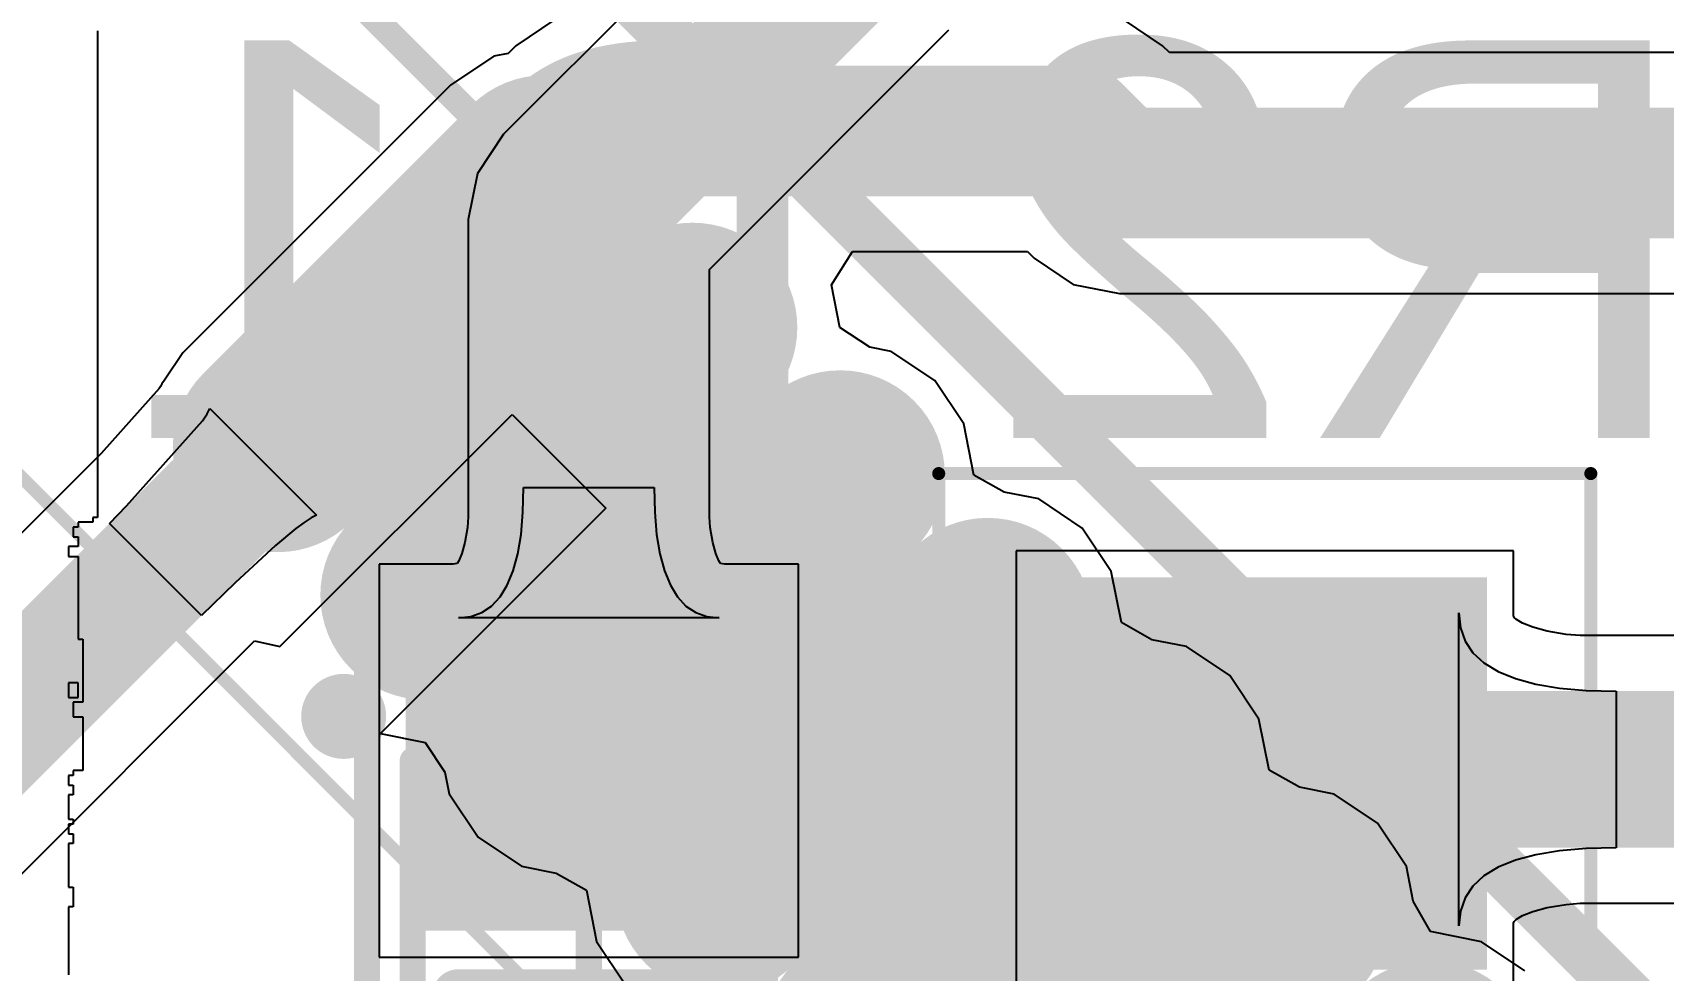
# Model space of a CAD drawing. Header units: millimetres. Extents: x 0 to 168, y 0 to 109.
# Drawn here: x 85.57 to 91.83, y 66.16 to 69.75 of the extents above; entities that cross this region are included whole.
import ezdxf

# ---------------------------------------------------------------- set-up
doc = ezdxf.new("R2010")
doc.units = ezdxf.units.MM
for name, color, linetype in [('BottomLayer', 5, 'Continuous'), ('BottomOverlay', 54, 'Continuous'), ('BottomPaste', 16, 'Continuous'), ('BottomSolder', 6, 'Continuous'), ('Mechanical13', 56, 'Continuous'), ('Mechanical15', 56, 'Continuous'), ('TopLayer', 1, 'Continuous'), ('TopOverlay', 2, 'Continuous'), ('TopPaste', 8, 'Continuous'), ('TopSolder', 216, 'Continuous')]:
    doc.layers.add(name, color=color, linetype=linetype)
doc.styles.add('Arial', font='arial.ttf', dxfattribs={"height": 0.2})

# ---------------------------------------------------------------- blocks, each defined once
blk = doc.blocks.new('RES0805_B_13')
at = {"layer": 'BottomLayer'}
for points in [[(-0.35, 0.75), (-0.35, -0.75), (-1.65, -0.75), (-1.65, 0.75)], [(1.65, 0.75), (1.65, -0.75), (0.35, -0.75), (0.35, 0.75)]]:
    blk.add_hatch(color=5, dxfattribs=at).paths.add_polyline_path(points)
at = {"layer": 'BottomPaste'}
for points in [[(-0.35, 0.75), (-0.35, -0.75), (-1.65, -0.75), (-1.65, 0.75)], [(1.65, 0.75), (1.65, -0.75), (0.35, -0.75), (0.35, 0.75)]]:
    blk.add_hatch(color=16, dxfattribs=at).paths.add_polyline_path(points)
at = {"layer": 'BottomSolder'}
for points in [[(-0.2484, 0.8516), (-0.2484, -0.8516), (-1.7516, -0.8516), (-1.7516, 0.8516)], [(1.7516, 0.8516), (1.7516, -0.8516), (0.2484, -0.8516), (0.2484, 0.8516)]]:
    blk.add_hatch(color=6, dxfattribs=at).paths.add_polyline_path(points)
at = {"layer": 'Mechanical13', "const_width": 0.1}
for points in [[(-1.1, -0.7), (-1.1, 0.7)], [(1.1, 0.7), (-1.1, 0.7)], [(1.1, -0.7), (1.1, 0.7)], [(1.1, -0.7), (-1.1, -0.7)]]:
    blk.add_lwpolyline(points, dxfattribs=at)
at = {"layer": 'Mechanical13', "const_width": 0.05}
for points in [[(-1.125, 0.7, 1), (-1.075, 0.7, 1)], [(-1.125, 0.7, 1), (-1.075, 0.7, 1)], [(1.075, 0.7, 1), (1.125, 0.7, 1)], [(1.075, 0.7, 1), (1.125, 0.7, 1)], [(-1.125, -0.7, 1), (-1.075, -0.7, 1)], [(-1.125, -0.7, 1), (-1.075, -0.7, 1)], [(1.075, -0.7, 1), (1.125, -0.7, 1)], [(1.075, -0.7, 1), (1.125, -0.7, 1)]]:
    blk.add_lwpolyline(points, format="xyb", close=True, dxfattribs=at)
at = {"layer": 'Mechanical15'}
for points, const_width in [([(-2.15, -1.25), (-2.15, 1.25)], 0.05), ([(2.15, 1.25), (-2.15, 1.25)], 0.05), ([(2.15, -1.25), (2.15, 1.25)], 0.05), ([(0, -0.5), (0, 0.5)], 0.1), ([(0.5, 0), (-0.5, 0)], 0.1), ([(2.15, -1.25), (-2.15, -1.25)], 0.05)]:
    blk.add_lwpolyline(points, dxfattribs=dict(at, const_width=const_width))
for points, const_width in [([(-2.1625, 1.25, 1), (-2.1375, 1.25, 1)], 0.025), ([(-2.1625, 1.25, 1), (-2.1375, 1.25, 1)], 0.025), ([(2.1375, 1.25, 1), (2.1625, 1.25, 1)], 0.025), ([(2.1375, 1.25, 1), (2.1625, 1.25, 1)], 0.025), ([(-0.025, 0.5, 1), (0.025, 0.5, 1)], 0.05), ([(-0.525, 0, 1), (-0.475, 0, 1)], 0.05), ([(0.475, 0, 1), (0.525, 0, 1)], 0.05), ([(-0.025, -0.5, 1), (0.025, -0.5, 1)], 0.05), ([(-2.1625, -1.25, 1), (-2.1375, -1.25, 1)], 0.025), ([(-2.1625, -1.25, 1), (-2.1375, -1.25, 1)], 0.025), ([(2.1375, -1.25, 1), (2.1625, -1.25, 1)], 0.025), ([(2.1375, -1.25, 1), (2.1625, -1.25, 1)], 0.025)]:
    blk.add_lwpolyline(points, format="xyb", close=True, dxfattribs=dict(at, const_width=const_width))
blk = doc.blocks.new('LED0805_B_14')
at = {"layer": 'BottomLayer'}
for points in [[(-0.6, 1.6), (0.6, 1.6), (0.6, 0.5), (-0.6, 0.5)], [(-0.6, -0.5), (0.6, -0.5), (0.6, -1.6), (-0.6, -1.6)]]:
    blk.add_hatch(color=5, dxfattribs=at).paths.add_polyline_path(points)
at = {"layer": 'BottomPaste'}
for points in [[(-0.6, 1.6), (0.6, 1.6), (0.6, 0.5), (-0.6, 0.5)], [(-0.6, -0.5), (0.6, -0.5), (0.6, -1.6), (-0.6, -1.6)]]:
    blk.add_hatch(color=16, dxfattribs=at).paths.add_polyline_path(points)
at = {"layer": 'BottomSolder'}
for points in [[(-0.7016, 1.7016), (0.7016, 1.7016), (0.7016, 0.3984), (-0.7016, 0.3984)], [(-0.7016, -0.3984), (0.7016, -0.3984), (0.7016, -1.7016), (-0.7016, -1.7016)]]:
    blk.add_hatch(color=6, dxfattribs=at).paths.add_polyline_path(points)
at = {"layer": 'BottomOverlay', "const_width": 0.2}
for points in [[(-0.5, 0.15), (-0.5, -0.15)], [(0.5, 0.15), (0.5, -0.15)], [(0.5, -0.15), (-0.5, -0.15)]]:
    blk.add_lwpolyline(points, dxfattribs=at)
at = {"layer": 'BottomOverlay'}
for points, const_width in [([(-0.55, 0.15, 1), (-0.45, 0.15, 1)], 0.1), ([(0.45, 0.15, 1), (0.55, 0.15, 1)], 0.1), ([(-0.55, -0.15, 1), (-0.45, -0.15, 1)], 0.1), ([(-0.55, -0.15, 1), (-0.45, -0.15, 1)], 0.1), ([(0.45, -0.15, 1), (0.55, -0.15, 1)], 0.1), ([(0.45, -0.15, 1), (0.55, -0.15, 1)], 0.1), ([(0.9757, -1.2192, 1), (0.9039, -1.2192, 1)], 0.254), ([(0.8404, -1.2192, 1), (0.9674, -1.2192, 1)], 0.127), ([(0.9122, -1.2192, 1), (1.0392, -1.2192, 1)], 0.127)]:
    blk.add_lwpolyline(points, format="xyb", close=True, dxfattribs=dict(at, const_width=const_width))
at = {"layer": 'Mechanical13', "const_width": 0.1}
for points in [[(0.675, 1.05), (-0.675, 1.05)], [(-0.675, 1.05), (-0.675, -1.05)], [(0.675, 1.05), (0.675, -1.05)], [(0.675, -1.05), (-0.675, -1.05)]]:
    blk.add_lwpolyline(points, dxfattribs=at)
at = {"layer": 'Mechanical13', "const_width": 0.05}
for points in [[(-0.7, 1.05, 1), (-0.65, 1.05, 1)], [(-0.7, 1.05, 1), (-0.65, 1.05, 1)], [(0.65, 1.05, 1), (0.7, 1.05, 1)], [(0.65, 1.05, 1), (0.7, 1.05, 1)], [(-0.7, -1.05, 1), (-0.65, -1.05, 1)], [(-0.7, -1.05, 1), (-0.65, -1.05, 1)], [(0.65, -1.05, 1), (0.7, -1.05, 1)], [(0.65, -1.05, 1), (0.7, -1.05, 1)]]:
    blk.add_lwpolyline(points, format="xyb", close=True, dxfattribs=at)
at = {"layer": 'Mechanical15', "const_width": 0.1}
for points in [[(0.85, 1.725), (-0.85, 1.725)], [(-0.85, 1.725), (-0.85, -1.725)], [(0.85, 1.725), (0.85, -1.725)], [(0, 0.5), (0, -0.5)], [(0.5, 0), (-0.5, 0)], [(0.85, -1.725), (-0.85, -1.725)]]:
    blk.add_lwpolyline(points, dxfattribs=at)
at = {"layer": 'Mechanical15', "const_width": 0.05}
for points in [[(-0.875, 1.725, 1), (-0.825, 1.725, 1)], [(-0.875, 1.725, 1), (-0.825, 1.725, 1)], [(0.825, 1.725, 1), (0.875, 1.725, 1)], [(0.825, 1.725, 1), (0.875, 1.725, 1)], [(-0.025, 0.5, 1), (0.025, 0.5, 1)], [(-0.525, 0, 1), (-0.475, 0, 1)], [(0.475, 0, 1), (0.525, 0, 1)], [(-0.025, -0.5, 1), (0.025, -0.5, 1)], [(-0.875, -1.725, 1), (-0.825, -1.725, 1)], [(-0.875, -1.725, 1), (-0.825, -1.725, 1)], [(0.825, -1.725, 1), (0.875, -1.725, 1)], [(0.825, -1.725, 1), (0.875, -1.725, 1)]]:
    blk.add_lwpolyline(points, format="xyb", close=True, dxfattribs=at)
blk = doc.blocks.new('44ML_M_51')
at = {"layer": 'TopLayer'}
h = blk.add_hatch(color=1, dxfattribs=at)
edge = h.paths.add_edge_path()
edge.add_arc((0, 4.975), 0.3, 180, 360)
edge.add_line((0.3, 4.975), (0.3, 6.425))
edge.add_arc((0, 6.425), 0.3, 0, 180)
edge.add_line((-0.3, 6.425), (-0.3, 4.975))
h = blk.add_hatch(color=1, dxfattribs=at)
edge = h.paths.add_edge_path()
edge.add_arc((0.8, 4.975), 0.3, 180, 360)
edge.add_line((1.1, 4.975), (1.1, 6.425))
edge.add_arc((0.8, 6.425), 0.3, 0, 180)
edge.add_line((0.5, 6.425), (0.5, 4.975))
h = blk.add_hatch(color=1, dxfattribs=at)
edge = h.paths.add_edge_path()
edge.add_arc((1.6, 4.975), 0.3, 180, 360)
edge.add_line((1.9, 4.975), (1.9, 6.425))
edge.add_arc((1.6, 6.425), 0.3, 0, 180)
edge.add_line((1.3, 6.425), (1.3, 4.975))
h = blk.add_hatch(color=1, dxfattribs=at)
edge = h.paths.add_edge_path()
edge.add_arc((2.4, 4.975), 0.3, 180, 360)
edge.add_line((2.7, 4.975), (2.7, 6.425))
edge.add_arc((2.4, 6.425), 0.3, 0, 180)
edge.add_line((2.1, 6.425), (2.1, 4.975))
h = blk.add_hatch(color=1, dxfattribs=at)
edge = h.paths.add_edge_path()
edge.add_arc((3.2, 4.975), 0.3, 180, 360)
edge.add_line((3.5, 4.975), (3.5, 6.425))
edge.add_arc((3.2, 6.425), 0.3, 0, 180)
edge.add_line((2.9, 6.425), (2.9, 4.975))
h = blk.add_hatch(color=1, dxfattribs=at)
edge = h.paths.add_edge_path()
edge.add_arc((4, 4.975), 0.3, 180, 360)
edge.add_line((4.3, 4.975), (4.3, 6.425))
edge.add_arc((4, 6.425), 0.3, 0, 180)
edge.add_line((3.7, 6.425), (3.7, 4.975))
at = {"layer": 'TopPaste'}
h = blk.add_hatch(color=8, dxfattribs=at)
edge = h.paths.add_edge_path()
edge.add_arc((0, 4.975), 0.3, 180, 360)
edge.add_line((0.3, 4.975), (0.3, 6.425))
edge.add_arc((0, 6.425), 0.3, 0, 180)
edge.add_line((-0.3, 6.425), (-0.3, 4.975))
h = blk.add_hatch(color=8, dxfattribs=at)
edge = h.paths.add_edge_path()
edge.add_arc((0.8, 4.975), 0.3, 180, 360)
edge.add_line((1.1, 4.975), (1.1, 6.425))
edge.add_arc((0.8, 6.425), 0.3, 0, 180)
edge.add_line((0.5, 6.425), (0.5, 4.975))
h = blk.add_hatch(color=8, dxfattribs=at)
edge = h.paths.add_edge_path()
edge.add_arc((1.6, 4.975), 0.3, 180, 360)
edge.add_line((1.9, 4.975), (1.9, 6.425))
edge.add_arc((1.6, 6.425), 0.3, 0, 180)
edge.add_line((1.3, 6.425), (1.3, 4.975))
h = blk.add_hatch(color=8, dxfattribs=at)
edge = h.paths.add_edge_path()
edge.add_arc((2.4, 4.975), 0.3, 180, 360)
edge.add_line((2.7, 4.975), (2.7, 6.425))
edge.add_arc((2.4, 6.425), 0.3, 0, 180)
edge.add_line((2.1, 6.425), (2.1, 4.975))
h = blk.add_hatch(color=8, dxfattribs=at)
edge = h.paths.add_edge_path()
edge.add_arc((3.2, 4.975), 0.3, 180, 360)
edge.add_line((3.5, 4.975), (3.5, 6.425))
edge.add_arc((3.2, 6.425), 0.3, 0, 180)
edge.add_line((2.9, 6.425), (2.9, 4.975))
h = blk.add_hatch(color=8, dxfattribs=at)
edge = h.paths.add_edge_path()
edge.add_arc((4, 4.975), 0.3, 180, 360)
edge.add_line((4.3, 4.975), (4.3, 6.425))
edge.add_arc((4, 6.425), 0.3, 0, 180)
edge.add_line((3.7, 6.425), (3.7, 4.975))
at = {"layer": 'TopSolder'}
h = blk.add_hatch(color=216, dxfattribs=at)
edge = h.paths.add_edge_path()
edge.add_arc((-0.8, 4.975), 0.4016, 180, 360)
edge.add_line((-0.3984, 4.975), (-0.3984, 6.425))
edge.add_arc((-0.8, 6.425), 0.4016, 0, 180)
edge.add_line((-1.2016, 6.425), (-1.2016, 4.975))
h = blk.add_hatch(color=216, dxfattribs=at)
edge = h.paths.add_edge_path()
edge.add_arc((0, 4.975), 0.4016, 180, 360)
edge.add_line((0.4016, 4.975), (0.4016, 6.425))
edge.add_arc((0, 6.425), 0.4016, 0, 180)
edge.add_line((-0.4016, 6.425), (-0.4016, 4.975))
h = blk.add_hatch(color=216, dxfattribs=at)
edge = h.paths.add_edge_path()
edge.add_arc((0.8, 4.975), 0.4016, 180, 360)
edge.add_line((1.2016, 4.975), (1.2016, 6.425))
edge.add_arc((0.8, 6.425), 0.4016, 0, 180)
edge.add_line((0.3984, 6.425), (0.3984, 4.975))
h = blk.add_hatch(color=216, dxfattribs=at)
edge = h.paths.add_edge_path()
edge.add_arc((1.6, 4.975), 0.4016, 180, 360)
edge.add_line((2.0016, 4.975), (2.0016, 6.425))
edge.add_arc((1.6, 6.425), 0.4016, 0, 180)
edge.add_line((1.1984, 6.425), (1.1984, 4.975))
h = blk.add_hatch(color=216, dxfattribs=at)
edge = h.paths.add_edge_path()
edge.add_arc((2.4, 4.975), 0.4016, 180, 360)
edge.add_line((2.8016, 4.975), (2.8016, 6.425))
edge.add_arc((2.4, 6.425), 0.4016, 0, 180)
edge.add_line((1.9984, 6.425), (1.9984, 4.975))
h = blk.add_hatch(color=216, dxfattribs=at)
edge = h.paths.add_edge_path()
edge.add_arc((3.2, 4.975), 0.4016, 180, 360)
edge.add_line((3.6016, 4.975), (3.6016, 6.425))
edge.add_arc((3.2, 6.425), 0.4016, 0, 180)
edge.add_line((2.7984, 6.425), (2.7984, 4.975))
h = blk.add_hatch(color=216, dxfattribs=at)
edge = h.paths.add_edge_path()
edge.add_arc((4, 4.975), 0.4016, 180, 360)
edge.add_line((4.4016, 4.975), (4.4016, 6.425))
edge.add_arc((4, 6.425), 0.4016, 0, 180)
edge.add_line((3.5984, 6.425), (3.5984, 4.975))
at = {"layer": 'Mechanical13', "const_width": 0.1}
blk.add_lwpolyline([(5, 5), (-5, 5)], dxfattribs=at)
at = {"layer": 'Mechanical15', "const_width": 0.05}
blk.add_lwpolyline([(7.2, 7.2), (-7.2, 7.2)], dxfattribs=at)
at = {"layer": 'TopOverlay', "const_width": 0.2}
blk.add_lwpolyline([(4.25, 4.25), (-4.25, 4.25)], dxfattribs=at)

msp = doc.modelspace()

# ---------------------------------------------------------------- linework, layer by layer
at = {"layer": 'BottomLayer'}
for p, q in [((88.4323, 70.4168), (87.379, 69.3635)), ((88.1678, 68.8453), (89.0858, 69.7633)), ((87.379, 69.3635), (87.2788, 69.2135)), ((87.2788, 69.2135), (87.2436, 69.0367)), ((87.2436, 69.0367), (87.2436, 69.0367)), ((87.2436, 69.0367), (87.2436, 67.8969)), ((88.1678, 67.8969), (88.1678, 68.8453)), ((87.4532, 67.915), (87.4557, 68.01)), ((87.4557, 68.01), (87.9557, 68.01)), ((87.9557, 68.01), (87.9582, 67.915)), ((87.2436, 67.8969), (87.24, 67.8561)), ((87.4457, 67.83), (87.4532, 67.915)), ((87.9582, 67.915), (87.9657, 67.83)), ((88.1714, 67.8561), (88.1678, 67.8969)), ((87.24, 67.8561), (87.2305, 67.799)), ((88.1809, 67.799), (88.1714, 67.8561)), ((87.2305, 67.799), (87.219, 67.7564)), ((87.4332, 67.755), (87.4457, 67.83)), ((87.9657, 67.83), (87.9782, 67.755)), ((88.1924, 67.7564), (88.1809, 67.799)), ((87.186, 67.7162), (86.9025, 67.7162)), ((86.9025, 67.7162), (86.9025, 66.2098)), ((87.201, 67.7178), (87.186, 67.7162)), ((87.2078, 67.7288), (87.201, 67.7178)), ((87.219, 67.7564), (87.2078, 67.7288)), ((87.4157, 67.69), (87.4332, 67.755)), ((87.9782, 67.755), (87.9957, 67.69)), ((88.2037, 67.7288), (88.1924, 67.7564)), ((88.2104, 67.7178), (88.2037, 67.7288)), ((88.2255, 67.7162), (88.2104, 67.7178)), ((88.5089, 67.7162), (88.2255, 67.7162)), ((88.5089, 66.2098), (88.5089, 67.7162)), ((91.2502, 67.7662), (89.3438, 67.7662)), ((89.3438, 67.7662), (89.3438, 66.0598)), ((91.2502, 67.5199), (91.2502, 67.7662)), ((87.3932, 67.635), (87.4157, 67.69)), ((87.9957, 67.69), (88.0182, 67.635)), ((87.3332, 67.555), (87.3657, 67.59)), ((87.3657, 67.59), (87.3932, 67.635)), ((88.0182, 67.635), (88.0457, 67.59)), ((88.0457, 67.59), (88.0782, 67.555)), ((87.2532, 67.515), (87.2957, 67.53)), ((87.2957, 67.53), (87.3332, 67.555)), ((88.0782, 67.555), (88.1157, 67.53)), ((88.1157, 67.53), (88.1582, 67.515)), ((91.0409, 66.329), (91.0409, 67.529)), ((91.0409, 67.529), (91.0469, 67.472)), ((87.2057, 67.51), (87.2532, 67.515)), ((88.2057, 67.51), (87.2057, 67.51)), ((88.1582, 67.515), (88.2057, 67.51)), ((91.0469, 67.472), (91.065, 67.421)), ((91.2504, 67.5182), (91.2502, 67.5199)), ((91.2516, 67.5147), (91.2504, 67.5182)), ((91.2537, 67.5116), (91.2516, 67.5147)), ((91.2627, 67.5033), (91.2537, 67.5116)), ((91.2851, 67.4896), (91.2627, 67.5033)), ((91.3241, 67.4738), (91.2851, 67.4896)), ((91.3802, 67.4587), (91.3241, 67.4738)), ((91.4529, 67.4467), (91.3802, 67.4587)), ((91.065, 67.421), (91.0952, 67.376)), ((91.5057, 67.4421), (91.4529, 67.4467)), ((93.9205, 67.4421), (91.5057, 67.4421)), ((91.0952, 67.376), (91.1374, 67.337)), ((91.1374, 67.337), (91.1917, 67.304)), ((91.1917, 67.304), (91.258, 67.277)), ((91.258, 67.277), (91.3364, 67.256)), ((91.3364, 67.256), (91.4269, 67.241)), ((91.4269, 67.241), (91.5294, 67.232)), ((91.5294, 67.232), (91.6439, 67.229)), ((91.6439, 67.229), (91.6439, 66.629)), ((91.3364, 66.602), (91.258, 66.581)), ((91.4269, 66.617), (91.3364, 66.602)), ((91.5294, 66.626), (91.4269, 66.617)), ((91.6439, 66.629), (91.5294, 66.626)), ((91.1374, 66.521), (91.0952, 66.482)), ((91.1917, 66.554), (91.1374, 66.521)), ((91.258, 66.581), (91.1917, 66.554)), ((91.0952, 66.482), (91.065, 66.437)), ((91.065, 66.437), (91.0469, 66.386)), ((91.3241, 66.3842), (91.3802, 66.3993)), ((91.3802, 66.3993), (91.4529, 66.4113)), ((91.4529, 66.4113), (91.5057, 66.4159)), ((91.5057, 66.4159), (93.6778, 66.4159)), ((91.0469, 66.386), (91.0409, 66.329)), ((91.2502, 66.3381), (91.2504, 66.3398)), ((91.2502, 66.0598), (91.2502, 66.3381)), ((91.2504, 66.3398), (91.2516, 66.3433)), ((91.2516, 66.3433), (91.2537, 66.3464)), ((91.2537, 66.3464), (91.2627, 66.3547)), ((91.2627, 66.3547), (91.2851, 66.3684)), ((91.2851, 66.3684), (91.3241, 66.3842)), ((86.9025, 66.2098), (88.5089, 66.2098))]:
    msp.add_line(p, q, dxfattribs=at)
for points, const_width in [([(87.7057, 69.0367), (88.9, 70.231)], 0.5), ([(87.7057, 66.963), (87.7057, 69.0367)], 0.5), ([(90.297, 66.913), (90.313, 66.929)], 0.6), ([(90.313, 66.929), (93.9205, 66.929)], 0.6)]:
    msp.add_lwpolyline(points, dxfattribs=dict(at, const_width=const_width))
for points, const_width in [([(87.5807, 69.0367, 1), (87.8307, 69.0367, 1)], 0.25), ([(87.5807, 69.0367, 1), (87.8307, 69.0367, 1)], 0.25), ([(87.5807, 66.963, 1), (87.8307, 66.963, 1)], 0.25), ([(90.147, 66.913, 1), (90.447, 66.913, 1)], 0.3), ([(90.163, 66.929, 1), (90.463, 66.929, 1)], 0.3), ([(90.163, 66.929, 1), (90.463, 66.929, 1)], 0.3)]:
    msp.add_lwpolyline(points, format="xyb", close=True, dxfattribs=dict(at, const_width=const_width))
at = {"layer": 'BottomOverlay'}
for p, q in [((85.8224, 69.7603), (85.8224, 69.7416)), ((85.8224, 69.7416), (85.8224, 69.723)), ((85.8224, 69.723), (85.8224, 69.7043)), ((85.8224, 69.7043), (85.8224, 69.6857)), ((85.8224, 69.6857), (85.8224, 69.667)), ((85.8224, 69.667), (85.8224, 69.6484)), ((85.8224, 69.6484), (85.8224, 69.6297)), ((85.8224, 69.6297), (85.8224, 69.6111)), ((85.8224, 69.6111), (85.8224, 69.5924)), ((85.8224, 69.5924), (85.8224, 69.5738)), ((85.8224, 69.5738), (85.8224, 69.5551)), ((85.8224, 69.5551), (85.8224, 69.5364)), ((85.8224, 69.5364), (85.8224, 69.5178)), ((85.8224, 69.5178), (85.8224, 69.4991)), ((85.8224, 69.4991), (85.8224, 69.4805)), ((85.8224, 69.4805), (85.8224, 69.4618)), ((85.8224, 69.4618), (85.8224, 69.4432)), ((85.8224, 69.4432), (85.8224, 69.4245)), ((85.8224, 69.4245), (85.8224, 69.4059)), ((85.8224, 69.4059), (85.8224, 69.3872)), ((85.8224, 69.3872), (85.8224, 69.3686)), ((85.8224, 69.3686), (85.8224, 69.3499)), ((85.8224, 69.3499), (85.8224, 69.3313)), ((85.8224, 69.3313), (85.8224, 69.3126)), ((85.8224, 69.3126), (85.8224, 69.2939)), ((85.8224, 69.2939), (85.8224, 69.2753)), ((85.8224, 69.2753), (85.8224, 69.2566)), ((85.8224, 69.2566), (85.8224, 69.238)), ((85.8224, 69.238), (85.8224, 69.2193)), ((85.8224, 69.2193), (85.8224, 69.2007)), ((85.8224, 69.2007), (85.8224, 69.182)), ((85.8224, 69.182), (85.8224, 69.1634)), ((85.8224, 69.1634), (85.8224, 69.1447)), ((85.8224, 69.1447), (85.8224, 69.1261)), ((85.8224, 69.1261), (85.8224, 69.1074)), ((85.8224, 69.1074), (85.8224, 69.0888)), ((85.8224, 69.0888), (85.8224, 69.0701)), ((85.8224, 69.0701), (85.8224, 69.0514)), ((85.8224, 69.0514), (85.8224, 69.0328)), ((85.8224, 69.0328), (85.8224, 69.0141)), ((85.8224, 69.0141), (85.8224, 68.9955)), ((85.8224, 68.9955), (85.8224, 68.9768)), ((85.8224, 68.9768), (85.8224, 68.9582)), ((85.8224, 68.9582), (85.8224, 68.9395)), ((85.8224, 68.9395), (85.8224, 68.9209)), ((85.8224, 68.9209), (85.8224, 68.9022)), ((85.8224, 68.9022), (85.8224, 68.8836)), ((85.8224, 68.8836), (85.8224, 68.8649)), ((85.8224, 68.8649), (85.8224, 68.8463)), ((85.8224, 68.8463), (85.8224, 68.8276)), ((85.8224, 68.8276), (85.8224, 68.8089)), ((85.8224, 68.8089), (85.8224, 68.7903)), ((85.8224, 68.7903), (85.8224, 68.7716)), ((85.8224, 68.7716), (85.8224, 68.753)), ((85.8224, 68.753), (85.8224, 68.7343)), ((85.8224, 68.7343), (85.8224, 68.7157)), ((85.8224, 68.7157), (85.8224, 68.697)), ((85.8224, 68.697), (85.8224, 68.6784)), ((85.8224, 68.6784), (85.8224, 68.6597)), ((85.8224, 68.6597), (85.8224, 68.6411)), ((85.8224, 68.6411), (85.8224, 68.6224)), ((85.8224, 68.6224), (85.8224, 68.6038)), ((85.8224, 68.6038), (85.8224, 68.5851)), ((85.8224, 68.5851), (85.8224, 68.5664)), ((85.8224, 68.5664), (85.8224, 68.5478)), ((85.8224, 68.5478), (85.8224, 68.5291)), ((85.8224, 68.5291), (85.8224, 68.5105)), ((85.8224, 68.5105), (85.8224, 68.4918)), ((85.8224, 68.4918), (85.8224, 68.4732)), ((85.8224, 68.4732), (85.8224, 68.4545)), ((85.8224, 68.4545), (85.8224, 68.4359)), ((85.8224, 68.4359), (85.8224, 68.4172)), ((85.8224, 68.4172), (85.8224, 68.3986)), ((85.8224, 68.3986), (85.8224, 68.3799)), ((85.8224, 68.3799), (85.8224, 68.3613)), ((85.8224, 68.3613), (85.8224, 68.3426)), ((85.8224, 68.3426), (85.8224, 68.3239)), ((85.8224, 68.3239), (85.8224, 68.3053)), ((85.8224, 68.3053), (85.8224, 68.2866)), ((85.8224, 68.2866), (85.8224, 68.268)), ((85.8224, 68.268), (85.8224, 68.2493)), ((85.8224, 68.2493), (85.8224, 68.2307)), ((85.8224, 68.2307), (85.8224, 68.212)), ((85.8224, 68.212), (85.8224, 68.1934)), ((85.8224, 68.1934), (85.8224, 68.1747)), ((85.8224, 68.1747), (85.8224, 68.1561)), ((85.8224, 68.1561), (85.8224, 68.1374)), ((85.8224, 68.1374), (85.8224, 68.1188)), ((85.8224, 68.1188), (85.8224, 68.1001)), ((85.8224, 68.1001), (85.8224, 68.0814)), ((85.8224, 68.0814), (85.8224, 68.0628)), ((85.8224, 68.0628), (85.8224, 68.0441)), ((85.8224, 68.0441), (85.8224, 68.0255)), ((85.8224, 68.0255), (85.8224, 68.0068)), ((85.8224, 68.0068), (85.8224, 67.9882)), ((85.8224, 67.9882), (85.8224, 67.9695)), ((85.8224, 67.9695), (85.8224, 67.9509)), ((85.8224, 67.9509), (85.8224, 67.9322)), ((85.8224, 67.9322), (85.8224, 67.9136)), ((85.8224, 67.9136), (85.8224, 67.8949)), ((85.7477, 67.8576), (85.7291, 67.8576)), ((85.7291, 67.8576), (85.7291, 67.8389)), ((85.7291, 67.8389), (85.7291, 67.8203)), ((85.8037, 67.8763), (85.7477, 67.8763)), ((85.7477, 67.8763), (85.7477, 67.8576)), ((85.8224, 67.8949), (85.8037, 67.8949)), ((85.8037, 67.8949), (85.8037, 67.8763)), ((85.7477, 67.783), (85.7104, 67.783)), ((85.7104, 67.783), (85.7104, 67.7643)), ((85.7291, 67.8203), (85.7477, 67.8203)), ((85.7477, 67.8203), (85.7477, 67.8016)), ((85.7477, 67.8016), (85.7477, 67.783)), ((85.7104, 67.7643), (85.7104, 67.7457)), ((85.7104, 67.7457), (85.7477, 67.7457)), ((85.7477, 67.7457), (85.7477, 67.727)), ((85.7477, 67.727), (85.7477, 67.7084)), ((85.7477, 67.7084), (85.7477, 67.6897)), ((85.7477, 67.6897), (85.7477, 67.6711)), ((85.7477, 67.6711), (85.7477, 67.6524)), ((85.7477, 67.6524), (85.7477, 67.6338)), ((85.7477, 67.6338), (85.7477, 67.6151)), ((85.7477, 67.6151), (85.7477, 67.5964)), ((85.7477, 67.5964), (85.7477, 67.5778)), ((85.7477, 67.5778), (85.7477, 67.5591)), ((85.7477, 67.5591), (85.7477, 67.5405)), ((85.7477, 67.5405), (85.7477, 67.5218)), ((85.7477, 67.5218), (85.7477, 67.5032)), ((85.7477, 67.5032), (85.7477, 67.4845)), ((85.7477, 67.4845), (85.7477, 67.4659)), ((85.7477, 67.4659), (85.7477, 67.4472)), ((85.7477, 67.4472), (85.7477, 67.4286)), ((85.7477, 67.4286), (85.7664, 67.4286)), ((85.7664, 67.4286), (85.7664, 67.4099)), ((85.7664, 67.4099), (85.7664, 67.3912)), ((85.7664, 67.3912), (85.7664, 67.3726)), ((85.7664, 67.3726), (85.7664, 67.3539)), ((85.7664, 67.3539), (85.7664, 67.3353)), ((85.7664, 67.3353), (85.7664, 67.3166)), ((85.7664, 67.3166), (85.7664, 67.298)), ((85.7664, 67.298), (85.7664, 67.2793)), ((85.7664, 67.2793), (85.7664, 67.2607)), ((85.7477, 67.2607), (85.7104, 67.2607)), ((85.7104, 67.2607), (85.7104, 67.242)), ((85.7104, 67.242), (85.7104, 67.2234)), ((85.7104, 67.2234), (85.7104, 67.2047)), ((85.7477, 67.242), (85.7477, 67.2607)), ((85.7477, 67.2234), (85.7477, 67.242)), ((85.7477, 67.2047), (85.7477, 67.2234)), ((85.7664, 67.2607), (85.7664, 67.242)), ((85.7664, 67.242), (85.7664, 67.2234)), ((85.7664, 67.2234), (85.7664, 67.2047)), ((85.7104, 67.2047), (85.7477, 67.2047)), ((85.7664, 67.1861), (85.7291, 67.1861)), ((85.7291, 67.1861), (85.7291, 67.1674)), ((85.7291, 67.1674), (85.7291, 67.1488)), ((85.7291, 67.1488), (85.7291, 67.1301)), ((85.7664, 67.2047), (85.7664, 67.1861)), ((85.7291, 67.1301), (85.7664, 67.1301)), ((85.7664, 67.1301), (85.7664, 67.1114)), ((85.7664, 67.1114), (85.7664, 67.0928)), ((85.7664, 67.0928), (85.7664, 67.0741)), ((85.7664, 67.0741), (85.7664, 67.0555)), ((85.7664, 67.0555), (85.7664, 67.0368)), ((85.7664, 67.0368), (85.7664, 67.0182)), ((85.7664, 67.0182), (85.7664, 66.9995)), ((85.7664, 66.9995), (85.7664, 66.9809)), ((85.7664, 66.9809), (85.7664, 66.9622)), ((85.7664, 66.9622), (85.7664, 66.9436)), ((85.7291, 66.9062), (85.7104, 66.9062)), ((85.7104, 66.9062), (85.7104, 66.8876)), ((85.7664, 66.9249), (85.7291, 66.9249)), ((85.7291, 66.9249), (85.7291, 66.9062)), ((85.7664, 66.9436), (85.7664, 66.9249)), ((85.7104, 66.8876), (85.7104, 66.8689)), ((85.7104, 66.8689), (85.7291, 66.8689)), ((85.7291, 66.8689), (85.7291, 66.8503)), ((85.7291, 66.8503), (85.7291, 66.8316)), ((85.7291, 66.8316), (85.7104, 66.8316)), ((85.7104, 66.8316), (85.7104, 66.813)), ((85.7104, 66.813), (85.7104, 66.7943)), ((85.7104, 66.7943), (85.7104, 66.7757)), ((85.7104, 66.7757), (85.7104, 66.757)), ((85.7104, 66.757), (85.7104, 66.7384)), ((85.7104, 66.7384), (85.7291, 66.7384)), ((85.7291, 66.7197), (85.7104, 66.7197)), ((85.7104, 66.7197), (85.7104, 66.7011)), ((85.7291, 66.7384), (85.7291, 66.7197)), ((85.7104, 66.7011), (85.7104, 66.6824)), ((85.7104, 66.6824), (85.7291, 66.6824)), ((85.7291, 66.6451), (85.7104, 66.6451)), ((85.7104, 66.6451), (85.7104, 66.6264)), ((85.7291, 66.6824), (85.7291, 66.6637)), ((85.7291, 66.6637), (85.7291, 66.6451)), ((85.7104, 66.6264), (85.7104, 66.6078)), ((85.7104, 66.6078), (85.7104, 66.5891)), ((85.7104, 66.5891), (85.7104, 66.5705)), ((85.7104, 66.5705), (85.7104, 66.5518)), ((85.7104, 66.5518), (85.7104, 66.5332)), ((85.7104, 66.5332), (85.7104, 66.5145)), ((85.7104, 66.5145), (85.7104, 66.4959)), ((85.7104, 66.4959), (85.7104, 66.4772)), ((85.7104, 66.4772), (85.7291, 66.4772)), ((85.7291, 66.4772), (85.7291, 66.4586)), ((85.7291, 66.4586), (85.7291, 66.4399)), ((85.7291, 66.4026), (85.7104, 66.4026)), ((85.7104, 66.4026), (85.7104, 66.3839)), ((85.7291, 66.4399), (85.7291, 66.4212)), ((85.7291, 66.4212), (85.7291, 66.4026)), ((85.7104, 66.3839), (85.7104, 66.3653)), ((85.7104, 66.3653), (85.7104, 66.3466)), ((85.7104, 66.3466), (85.7104, 66.328)), ((85.7104, 66.328), (85.7104, 66.3093)), ((85.7104, 66.3093), (85.7104, 66.2907)), ((85.7104, 66.2907), (85.7104, 66.272)), ((85.7104, 66.272), (85.7104, 66.2534)), ((85.7104, 66.2534), (85.7104, 66.2347)), ((85.7104, 66.2347), (85.7104, 66.2161)), ((85.7104, 66.2161), (85.7104, 66.1974)), ((85.7104, 66.1974), (85.7104, 66.1787)), ((85.7104, 66.1787), (85.7104, 66.1601)), ((85.7104, 66.1601), (85.7104, 66.1414))]:
    msp.add_line(p, q, dxfattribs=at)
at = {"layer": 'TopLayer'}
for p, q in [((87.5755, 69.803), (87.4256, 69.7028)), ((89.9055, 69.7028), (89.7556, 69.803)), ((87.3414, 69.6626), (87.1749, 69.5513)), ((87.3963, 69.6735), (87.3414, 69.6626)), ((87.4256, 69.7028), (87.3963, 69.6735)), ((87.4256, 69.7028), (87.4256, 69.7028)), ((89.9312, 69.6771), (89.9055, 69.7028)), ((92.0195, 69.6771), (89.9312, 69.6771)), ((87.1749, 69.5513), (86.1496, 68.526)), ((88.6356, 68.787), (88.7163, 68.914)), ((88.7163, 68.914), (89.3873, 68.914)), ((89.3873, 68.914), (89.4131, 68.8883)), ((89.4131, 68.8883), (89.4131, 68.8883)), ((89.4131, 68.8883), (89.563, 68.7881)), ((88.6683, 68.6229), (88.6356, 68.787)), ((89.563, 68.7881), (89.7398, 68.7529)), ((89.7398, 68.7529), (95.3337, 68.7529)), ((88.7828, 68.5476), (88.6683, 68.6229)), ((86.1496, 68.526), (86.0795, 68.4211)), ((88.8654, 68.5312), (88.7828, 68.5476)), ((89.0319, 68.42), (88.8654, 68.5312)), ((86.063, 68.3964), (86.0582, 68.3893)), ((86.0683, 68.4069), (86.063, 68.3964)), ((86.0795, 68.4211), (86.0683, 68.4069)), ((89.1431, 68.2535), (89.0319, 68.42)), ((86.0582, 68.3893), (85.8361, 68.1404)), ((86.225, 68.265), (86.2421, 68.2915)), ((86.2421, 68.2915), (86.253, 68.313)), ((86.253, 68.313), (86.6622, 67.9039)), ((86.521, 67.3997), (87.4112, 68.2898)), ((87.4112, 68.2898), (87.7704, 67.9306)), ((85.9337, 67.9387), (86.225, 68.265)), ((89.1821, 68.0572), (89.1431, 68.2535)), ((85.8361, 68.1404), (84.8027, 67.1071)), ((89.2986, 67.9919), (89.1821, 68.0572)), ((89.4311, 67.9655), (89.2986, 67.9919)), ((89.5976, 67.8543), (89.4311, 67.9655)), ((85.8675, 67.8719), (85.9337, 67.9387)), ((86.6622, 67.9039), (86.6407, 67.8929)), ((87.7704, 67.9306), (86.9066, 67.0668)), ((86.2211, 67.5184), (85.8675, 67.8719)), ((86.5826, 67.8527), (86.5044, 67.7878)), ((86.6142, 67.8759), (86.5826, 67.8527)), ((86.6407, 67.8929), (86.6142, 67.8759)), ((89.7088, 67.6878), (89.5976, 67.8543)), ((86.5044, 67.7878), (86.3495, 67.6446)), ((89.7478, 67.4915), (89.7088, 67.6878)), ((86.3495, 67.6446), (86.2211, 67.5184)), ((89.8643, 67.4262), (89.7478, 67.4915)), ((85.3209, 66.3182), (86.4238, 67.4212)), ((86.4238, 67.4212), (86.521, 67.3997)), ((89.9968, 67.3998), (89.8643, 67.4262)), ((90.1632, 67.2886), (89.9968, 67.3998)), ((90.2745, 67.1222), (90.1632, 67.2886)), ((90.3135, 66.9258), (90.2745, 67.1222)), ((86.9066, 67.0668), (87.0781, 67.0327)), ((87.0781, 67.0327), (87.1533, 66.9182)), ((87.1533, 66.9182), (87.1698, 66.8355)), ((90.43, 66.8605), (90.3135, 66.9258)), ((87.1698, 66.8355), (87.281, 66.6691)), ((90.5625, 66.8341), (90.43, 66.8605)), ((90.7289, 66.7229), (90.5625, 66.8341)), ((90.8401, 66.5565), (90.7289, 66.7229)), ((87.281, 66.6691), (87.4474, 66.5579)), ((87.4474, 66.5579), (87.5799, 66.5315)), ((87.5799, 66.5315), (87.6964, 66.4662)), ((90.8665, 66.424), (90.8401, 66.5565)), ((87.6964, 66.4662), (87.7355, 66.2699)), ((90.9318, 66.3075), (90.8665, 66.424)), ((91.1282, 66.2684), (90.9318, 66.3075)), ((87.7355, 66.2699), (87.8467, 66.1034)), ((91.2946, 66.1572), (91.1282, 66.2684))]:
    msp.add_line(p, q, dxfattribs=at)
at = {"layer": 'TopLayer', "const_width": 0.5}
for points in [[(87.0522, 68.6759), (87.7523, 69.3761)], [(87.7523, 69.3761), (89.5787, 69.3761)], [(89.5787, 69.3761), (89.7398, 69.215)], [(89.7398, 69.215), (95.7055, 69.215)], [(84.9941, 66.645), (87.0251, 68.6759)], [(87.0251, 68.6759), (87.0522, 68.6759)]]:
    msp.add_lwpolyline(points, dxfattribs=at)
at = {"layer": 'TopLayer', "const_width": 0.25}
for points in [[(87.6273, 69.3761, 1), (87.8773, 69.3761, 1)], [(87.6273, 69.3761, 1), (87.8773, 69.3761, 1)], [(89.4537, 69.3761, 1), (89.7037, 69.3761, 1)], [(89.4537, 69.3761, 1), (89.7037, 69.3761, 1)], [(89.6148, 69.215, 1), (89.8648, 69.215, 1)], [(89.6148, 69.215, 1), (89.8648, 69.215, 1)], [(86.9001, 68.6759, 1), (87.1501, 68.6759, 1)], [(86.9001, 68.6759, 1), (87.1501, 68.6759, 1)], [(86.9272, 68.6759, 1), (87.1772, 68.6759, 1)], [(86.9272, 68.6759, 1), (87.1772, 68.6759, 1)]]:
    msp.add_lwpolyline(points, format="xyb", close=True, dxfattribs=at)

# ---------------------------------------------------------------- block references
for name, p, rotation in [('44ML_M_51', (93.884, 69.878), 135), ('RES0805_B_13', (90.297, 65.913), 270), ('LED0805_B_14', (87.7057, 65.913), 180)]:
    msp.add_blockref(name, p, dxfattribs=dict(rotation=rotation))

# ---------------------------------------------------------------- texts
at = {"layer": 'BottomOverlay', "style": 'Arial', "text_generation_flag": 2}
for s, p in [('D1', (88.6457, 68.1992)), ('R2', (91.9476, 68.1992))]:
    msp.add_text(s, height=1.524, dxfattribs=at).set_placement(p)

doc.saveas('drawing.dxf')
